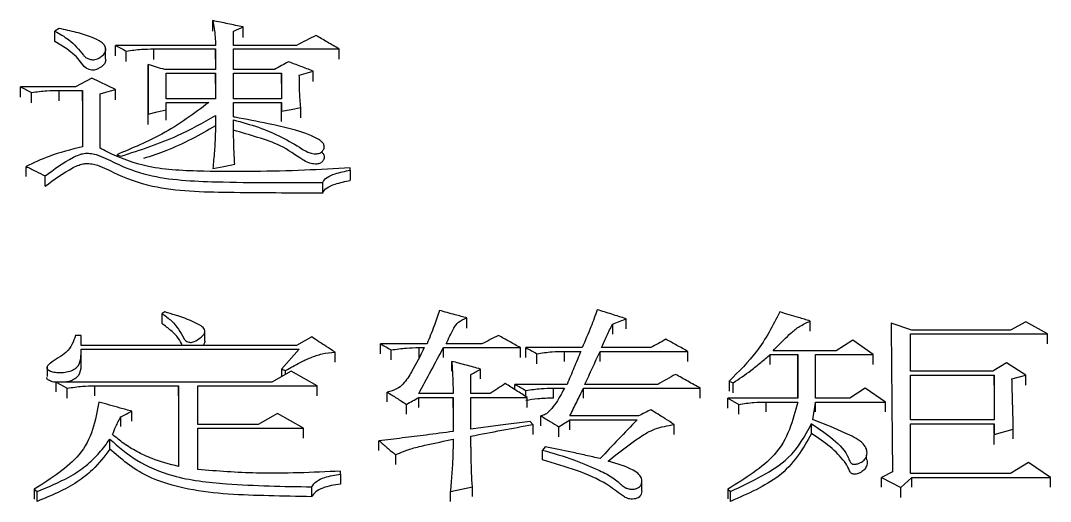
# Model space of a CAD drawing. Header units: millimetres. Extents: x 2063 to 4500, y 825 to 2548.
# Drawn here: x 2679.81 to 2687.93, y 2305.24 to 2309.02 of the extents above; entities that cross this region are included whole.
import ezdxf

# ---------------------------------------------------------------- set-up
doc = ezdxf.new("R2010")
doc.units = ezdxf.units.MM

msp = doc.modelspace()

# ---------------------------------------------------------------- linework, layer by layer
at = {"color": 7, "linetype": 'Continuous', "lineweight": 25}
for p, q in [((2681.3271, 2308.9379), (2681.3271, 2309.02)), ((2681.5651, 2308.888), (2681.5651, 2308.97)), ((2680.1156, 2308.9589), (2680.0831, 2308.9366)), ((2680.0831, 2308.8543), (2680.0831, 2308.9366)), ((2681.4894, 2308.8251), (2681.4894, 2308.9366)), ((2680.4824, 2308.7982), (2680.4824, 2308.8043)), ((2681.3488, 2308.8251), (2680.5591, 2308.8251)), ((2680.5591, 2308.7433), (2680.5591, 2308.8251)), ((2681.987, 2308.8251), (2681.4894, 2308.8251)), ((2680.4824, 2308.7221), (2680.4824, 2308.7922)), ((2680.6456, 2308.6986), (2680.6456, 2308.7804)), ((2680.862, 2308.7971), (2681.3488, 2308.7971)), ((2680.862, 2308.7151), (2680.862, 2308.7971)), ((2681.3488, 2308.7971), (2681.3488, 2308.6346)), ((2681.3488, 2308.7154), (2681.3488, 2308.7971)), ((2681.4894, 2308.7971), (2682.3223, 2308.7971)), ((2681.4894, 2308.6346), (2681.4894, 2308.7971)), ((2682.3223, 2308.7154), (2682.3223, 2308.7971)), ((2680.8187, 2308.6739), (2680.8187, 2308.2841)), ((2680.8187, 2308.5923), (2680.8187, 2308.6739)), ((2680.3752, 2308.5671), (2680.2454, 2308.4994)), ((2680.5591, 2308.4768), (2680.3752, 2308.5671)), ((2680.8187, 2308.2027), (2680.8187, 2308.592)), ((2681.3488, 2308.6346), (2680.9485, 2308.6346)), ((2680.9593, 2308.6065), (2681.3488, 2308.6064)), ((2680.9593, 2308.4033), (2680.9593, 2308.6065)), ((2681.3488, 2308.6064), (2681.3488, 2308.4032)), ((2681.3488, 2308.525), (2681.3488, 2308.6064)), ((2681.8139, 2308.6346), (2681.4894, 2308.6346)), ((2681.4894, 2308.6064), (2681.868, 2308.6064)), ((2681.4894, 2308.4032), (2681.4894, 2308.6064)), ((2681.868, 2308.6064), (2681.868, 2308.4032)), ((2681.868, 2308.525), (2681.868, 2308.6064)), ((2682.1168, 2308.5418), (2682.1168, 2308.6233)), ((2679.8127, 2308.4994), (2679.8992, 2308.4542)), ((2680.2454, 2308.4994), (2679.8127, 2308.4994)), ((2680.5591, 2308.3955), (2680.5591, 2308.4768)), ((2679.8992, 2308.3729), (2679.8992, 2308.4542)), ((2680.1156, 2308.4711), (2680.2995, 2308.4711)), ((2680.1156, 2308.3899), (2680.1156, 2308.4711)), ((2680.2995, 2308.4711), (2680.2995, 2308.0273)), ((2680.2995, 2308.3899), (2680.2995, 2308.4711)), ((2680.4401, 2308.0158), (2680.4401, 2308.4429)), ((2681.3488, 2308.4032), (2680.9593, 2308.4033)), ((2681.868, 2308.4032), (2681.4894, 2308.4032)), ((2680.2995, 2308.3895), (2680.2995, 2308.0273)), ((2680.9593, 2308.3749), (2681.2945, 2308.3749)), ((2680.9593, 2308.3182), (2680.9593, 2308.3749)), ((2680.9593, 2308.2371), (2680.9593, 2308.3182)), ((2681.4894, 2308.3749), (2681.868, 2308.3749)), ((2681.4894, 2308.2614), (2681.4894, 2308.3749)), ((2681.868, 2308.3749), (2681.868, 2308.3068)), ((2681.868, 2308.2938), (2681.868, 2308.3749)), ((2682.0194, 2308.2541), (2682.0194, 2308.3352)), ((2680.8187, 2308.2031), (2680.8187, 2308.2841)), ((2681.868, 2308.2258), (2681.868, 2308.3068)), ((2682.1888, 2308.0612), (2682.1888, 2308.0633)), ((2682.1888, 2307.9822), (2682.1888, 2307.9913)), ((2679.856, 2307.7918), (2679.856, 2307.8723)), ((2682.4089, 2307.8434), (2682.4089, 2307.8607)), ((2682.4089, 2307.8434), (2682.4089, 2307.7631)), ((2682.1926, 2307.6646), (2682.1926, 2307.7453)), ((2683.3285, 2306.6005), (2683.3285, 2306.6794)), ((2684.475, 2306.6317), (2684.475, 2306.5529)), ((2684.5832, 2306.5946), (2684.5832, 2306.6734)), ((2686.0327, 2306.5767), (2686.0327, 2306.6555)), ((2686.8332, 2306.5839), (2686.6709, 2306.6376)), ((2686.6709, 2306.6376), (2686.6709, 2306.5588)), ((2687.731, 2306.6495), (2687.612, 2306.5839)), ((2687.9041, 2306.554), (2687.731, 2306.6495)), ((2680.2887, 2306.5421), (2680.2454, 2306.5421)), ((2680.2887, 2306.4642), (2680.2887, 2306.5421)), ((2681.2641, 2306.4982), (2681.2641, 2306.5774)), ((2682.106, 2306.5301), (2681.987, 2306.4642)), ((2686.8223, 2306.554), (2687.9041, 2306.554)), ((2686.8223, 2306.2597), (2686.8223, 2306.554)), ((2687.612, 2306.5839), (2686.8332, 2306.5839)), ((2687.9041, 2306.4753), (2687.9041, 2306.554)), ((2681.987, 2306.4642), (2680.2887, 2306.4642)), ((2683.0147, 2306.4762), (2682.6469, 2306.4762)), ((2682.6469, 2306.3976), (2682.6469, 2306.4762)), ((2683.4473, 2306.4762), (2683.1661, 2306.4762)), ((2686.368, 2306.5061), (2686.2382, 2306.4222)), ((2686.5303, 2306.3921), (2686.368, 2306.5061)), ((2680.2887, 2306.4343), (2682.0086, 2306.4342)), ((2680.2899, 2306.3292), (2680.2899, 2306.4082)), ((2682.0086, 2306.4342), (2681.868, 2306.2779)), ((2682.2899, 2306.3317), (2682.2899, 2306.4102)), ((2682.7334, 2306.3497), (2682.7334, 2306.4282)), ((2682.9497, 2306.4462), (2682.993, 2306.4462)), ((2682.9497, 2306.4462), (2682.9497, 2306.3677)), ((2683.1445, 2306.4462), (2683.7502, 2306.4462)), ((2683.7502, 2306.3676), (2683.7502, 2306.4462)), ((2684.237, 2306.4462), (2683.7935, 2306.4462)), ((2683.88, 2306.3197), (2683.88, 2306.3982)), ((2684.0964, 2306.4162), (2684.2262, 2306.4162)), ((2684.0964, 2306.3377), (2684.0964, 2306.4162)), ((2684.3776, 2306.4162), (2685.0699, 2306.4162)), ((2684.7779, 2306.4462), (2684.3884, 2306.4462)), ((2685.0699, 2306.3377), (2685.0699, 2306.4162)), ((2685.719, 2306.3922), (2685.9353, 2306.3922)), ((2685.719, 2306.3137), (2685.719, 2306.3922)), ((2686.2382, 2306.4222), (2685.7406, 2306.4222)), ((2685.9353, 2306.3922), (2685.9353, 2306.0481)), ((2685.9353, 2306.3137), (2685.9353, 2306.3922)), ((2686.0759, 2306.3922), (2686.5303, 2306.3921)), ((2686.076, 2306.0481), (2686.0759, 2306.3922)), ((2686.5303, 2306.3136), (2686.5303, 2306.3921)), ((2680.021, 2306.2967), (2680.021, 2306.2179)), ((2683.2094, 2306.2597), (2683.2094, 2306.3381)), ((2685.9353, 2306.0481), (2685.9353, 2306.3132)), ((2687.5796, 2306.326), (2687.4714, 2306.2597)), ((2687.731, 2306.2296), (2687.5796, 2306.326)), ((2681.9437, 2306.2598), (2681.7923, 2306.1753)), ((2681.868, 2306.2779), (2681.9005, 2306.2658)), ((2681.868, 2306.2779), (2681.868, 2306.2176)), ((2681.9005, 2306.2357), (2681.9005, 2306.2658)), ((2682.1493, 2306.1451), (2681.9437, 2306.2598)), ((2683.3608, 2306.0845), (2683.3608, 2306.2357)), ((2683.4365, 2306.1995), (2683.4365, 2306.2779)), ((2687.4714, 2306.2597), (2686.8223, 2306.2597)), ((2686.8223, 2306.2296), (2687.4822, 2306.2296)), ((2686.8223, 2305.878), (2686.8223, 2306.2296)), ((2687.4822, 2306.2296), (2687.4822, 2305.878)), ((2687.4822, 2306.1513), (2687.4822, 2306.2296)), ((2687.6228, 2306.1994), (2687.731, 2306.2296)), ((2687.731, 2306.1513), (2687.731, 2306.2296)), ((2680.094, 2306.1753), (2680.1805, 2306.127)), ((2681.7923, 2306.1753), (2680.094, 2306.1753)), ((2680.094, 2306.0971), (2680.094, 2306.1753)), ((2680.1805, 2306.0488), (2680.1805, 2306.127)), ((2680.3969, 2306.1451), (2681.0567, 2306.1451)), ((2680.3969, 2306.0664), (2680.3969, 2306.1451)), ((2681.0567, 2306.1451), (2681.0567, 2305.5109)), ((2681.0567, 2306.0669), (2681.0567, 2306.1451)), ((2681.2082, 2306.1451), (2682.1493, 2306.1451)), ((2681.2082, 2305.8415), (2681.2082, 2306.1451)), ((2682.1493, 2306.0669), (2682.1493, 2306.1451)), ((2684.118, 2306.1571), (2683.707, 2306.1571)), ((2683.707, 2306.1156), (2683.707, 2306.1571)), ((2684.0098, 2306.1269), (2684.0964, 2306.1269)), ((2684.0098, 2306.0487), (2684.0098, 2306.1269)), ((2684.2478, 2306.1269), (2685.1673, 2306.1269)), ((2684.2478, 2306.0487), (2684.2478, 2306.1269)), ((2684.832, 2306.1571), (2684.2586, 2306.1571)), ((2685.1673, 2306.0487), (2685.1673, 2306.1269)), ((2685.3945, 2306.1813), (2685.4269, 2306.1692)), ((2685.4269, 2306.091), (2685.4269, 2306.1692)), ((2686.4654, 2306.1269), (2686.3464, 2306.0481)), ((2686.6276, 2306.0178), (2686.4654, 2306.1269)), ((2682.7009, 2306.0185), (2682.7009, 2306.0967)), ((2682.9497, 2306.0542), (2683.2202, 2306.0542)), ((2682.9497, 2305.9761), (2682.9497, 2306.0542)), ((2683.2202, 2306.0845), (2682.9497, 2306.0845)), ((2683.2202, 2306.0542), (2683.2202, 2305.7865)), ((2683.2202, 2305.9761), (2683.2202, 2306.0542)), ((2683.5122, 2306.0845), (2683.3608, 2306.0845)), ((2683.3608, 2306.0542), (2683.8043, 2306.0542)), ((2683.3608, 2305.8049), (2683.3608, 2306.0542)), ((2683.7935, 2306.061), (2683.7935, 2306.1087)), ((2683.8043, 2305.9761), (2683.8043, 2306.0542)), ((2685.3836, 2306.0481), (2685.4702, 2305.9996)), ((2685.9353, 2306.0481), (2685.3836, 2306.0481)), ((2686.3464, 2306.0481), (2686.076, 2306.0481)), ((2682.8524, 2305.9216), (2682.8524, 2305.9996)), ((2685.4702, 2305.9216), (2685.4702, 2305.9996)), ((2685.6865, 2306.0178), (2685.9353, 2306.0178)), ((2685.6865, 2305.9398), (2685.6865, 2306.0178)), ((2686.076, 2306.0178), (2686.6276, 2306.0178)), ((2686.6276, 2305.9397), (2686.6276, 2306.0178)), ((2680.6024, 2305.8245), (2680.6024, 2305.9024)), ((2680.6889, 2305.867), (2680.6889, 2305.945)), ((2681.8356, 2305.9267), (2681.6841, 2305.8415)), ((2682.0411, 2305.811), (2681.8356, 2305.9267)), ((2683.9124, 2305.8301), (2683.9124, 2305.9085)), ((2684.6805, 2305.9084), (2684.1397, 2305.9084)), ((2681.6841, 2305.8415), (2681.2082, 2305.8415)), ((2681.2082, 2305.811), (2682.0411, 2305.811)), ((2681.2082, 2305.4862), (2681.2082, 2305.811)), ((2682.0411, 2305.7332), (2682.0411, 2305.811)), ((2683.8476, 2305.8414), (2683.826, 2305.8658)), ((2683.8476, 2305.8414), (2683.8476, 2305.7636)), ((2684.0531, 2305.7453), (2684.0531, 2305.8231)), ((2684.1397, 2305.878), (2684.6697, 2305.878)), ((2684.9618, 2305.7635), (2684.9618, 2305.8414)), ((2686.0435, 2305.7694), (2686.0435, 2305.8477)), ((2687.4822, 2305.878), (2686.8223, 2305.878)), ((2686.8223, 2305.8475), (2687.4822, 2305.8475)), ((2686.8224, 2305.4554), (2686.8223, 2305.8475)), ((2687.4822, 2305.8475), (2687.4822, 2305.7621)), ((2687.4822, 2305.7696), (2687.4822, 2305.8475)), ((2687.4822, 2305.7621), (2687.6336, 2305.8048)), ((2687.6336, 2305.727), (2687.6336, 2305.8048)), ((2680.5159, 2305.6474), (2680.5159, 2305.7255)), ((2687.4822, 2305.6843), (2687.4822, 2305.7621)), ((2682.6361, 2305.6355), (2682.6361, 2305.7132)), ((2683.9449, 2305.6642), (2683.9233, 2305.6397)), ((2686.4765, 2305.6392), (2686.4765, 2305.6485)), ((2682.7657, 2305.6031), (2682.7657, 2305.5255)), ((2686.4765, 2305.5704), (2686.4765, 2305.5999)), ((2687.7526, 2305.5415), (2687.612, 2305.4554)), ((2687.9257, 2305.4246), (2687.7526, 2305.5415)), ((2682.3332, 2305.4493), (2682.3332, 2305.4739)), ((2682.3332, 2305.4493), (2682.3332, 2305.3716)), ((2684.7074, 2305.3151), (2684.7074, 2305.393)), ((2686.6817, 2305.4677), (2686.5952, 2305.4246)), ((2686.5952, 2305.3472), (2686.5952, 2305.4246)), ((2686.5952, 2305.4246), (2686.7466, 2305.3444)), ((2686.7466, 2305.3444), (2686.8332, 2305.4246)), ((2687.612, 2305.4554), (2686.8224, 2305.4554)), ((2686.8332, 2305.3472), (2686.8332, 2305.4246)), ((2686.8332, 2305.4246), (2687.9257, 2305.4246)), ((2687.9257, 2305.3472), (2687.9257, 2305.4246)), ((2679.9209, 2305.3322), (2679.9209, 2305.2546)), ((2679.9209, 2305.3322), (2679.9425, 2305.3136)), ((2679.9425, 2305.2363), (2679.9425, 2305.3136)), ((2682.106, 2305.2733), (2682.106, 2305.3506)), ((2683.1986, 2305.2363), (2683.1986, 2305.3136)), ((2683.3716, 2305.2733), (2683.3716, 2305.3506)), ((2685.3836, 2305.3321), (2685.4053, 2305.3135)), ((2685.4053, 2305.2363), (2685.4053, 2305.3135)), ((2686.7466, 2305.2671), (2686.7466, 2305.3444))]:
    msp.add_line(p, q, dxfattribs=at)
at = {"color": 7, "linetype": 'Continuous', "lineweight": 25, "flags": 128}
for points in [[(2680.4801, 2308.7215), (2680.4833, 2308.7113), (2680.4755, 2308.683), (2680.4495, 2308.6558), (2680.4102, 2308.6351), (2680.3924, 2308.631), (2680.373, 2308.6308), (2680.353, 2308.6349), (2680.3296, 2308.6456), (2680.3127, 2308.66), (2680.2544, 2308.7348), (2680.1771, 2308.7973), (2680.0831, 2308.8543), (2680.0831, 2308.8543)], [(2682.0086, 2308.5896), (2682.0627, 2308.6064), (2682.1168, 2308.6233)], [(2679.8127, 2308.4181), (2679.8127, 2308.4381), (2679.8127, 2308.4585), (2679.8127, 2308.4994)], [(2680.4401, 2308.4429), (2680.4849, 2308.4557), (2680.522, 2308.4662), (2680.5591, 2308.4768)], [(2680.8187, 2308.2841), (2680.889, 2308.3012), (2680.9593, 2308.3182)], [(2681.868, 2308.3068), (2681.9437, 2308.321), (2682.0194, 2308.3352)], [(2680.5699, 2307.9642), (2680.5861, 2307.9585), (2680.6023, 2307.9528)], [(2681.3271, 2307.855), (2681.4137, 2307.8722), (2681.5002, 2307.8895)], [(2680.0074, 2307.7165), (2680.0074, 2307.7369), (2680.0074, 2307.7573), (2680.0074, 2307.7973)], [(2680.9486, 2306.7271), (2680.9421, 2306.7235), (2680.9356, 2306.7199), (2680.927, 2306.7152)], [(2680.927, 2306.6358), (2680.927, 2306.6636), (2680.927, 2306.6894), (2680.927, 2306.7152)], [(2683.1445, 2306.3677), (2683.1445, 2306.3872), (2683.1445, 2306.4072), (2683.1445, 2306.4462)], [(2683.7935, 2306.3676), (2683.7935, 2306.3871), (2683.7935, 2306.4071), (2683.7935, 2306.4462)], [(2684.3776, 2306.3377), (2684.3776, 2306.3571), (2684.3776, 2306.3771), (2684.3776, 2306.4162)], [(2685.3945, 2306.1813), (2685.3944, 2306.151), (2685.3944, 2306.1268), (2685.3945, 2306.1031)], [(2685.3836, 2305.9701), (2685.3836, 2305.9893), (2685.3836, 2306.0089), (2685.3836, 2306.0481)], [(2686.076, 2305.9398), (2686.076, 2305.9595), (2686.076, 2305.9797), (2686.076, 2306.0178)], [(2683.826, 2305.8658), (2683.5934, 2305.8354), (2683.3608, 2305.8049)], [(2684.1397, 2305.8001), (2684.1397, 2305.8195), (2684.1397, 2305.8392), (2684.1397, 2305.878)], [(2683.9233, 2305.5621), (2683.9233, 2305.5812), (2683.9233, 2305.6007), (2683.9233, 2305.6202), (2683.9233, 2305.6397)], [(2683.1986, 2305.3136), (2683.2851, 2305.3321), (2683.3716, 2305.3506)], [(2685.3836, 2305.3321), (2685.3836, 2305.3038), (2685.3836, 2305.2791), (2685.3836, 2305.2548)]]:
    msp.add_lwpolyline(points, dxfattribs=at)
at = {"color": 7, "linetype": 'Continuous', "lineweight": 25}
for points, knots in [([(2681.3271, 2309.02), (2681.3308, 2308.9992), (2681.3384, 2308.9565), (2681.3466, 2308.8915), (2681.3481, 2308.8472), (2681.3488, 2308.8251)], [0, 0, 0, 0, 0.321619, 0.660532, 1, 1, 1, 1]), ([(2681.5651, 2308.97), (2681.5254, 2308.9783), (2681.4461, 2308.995), (2681.3668, 2309.0116), (2681.3271, 2309.02)], [0, 0, 0, 0, 0.499999, 1, 1, 1, 1]), ([(2681.4894, 2308.9366), (2681.502, 2308.9422), (2681.5272, 2308.9533), (2681.5525, 2308.9644), (2681.5651, 2308.97)], [0, 0, 0, 0, 0.500001, 1, 1, 1, 1]), ([(2680.0831, 2308.9366), (2680.1207, 2308.9155), (2680.2168, 2308.8615), (2680.2777, 2308.7847), (2680.3205, 2308.7328), (2680.3398, 2308.7213), (2680.3584, 2308.7145), (2680.3801, 2308.7116), (2680.4003, 2308.7135), (2680.426, 2308.7222), (2680.4542, 2308.7395), (2680.4791, 2308.7652), (2680.4862, 2308.7961), (2680.4763, 2308.8262), (2680.4405, 2308.8587), (2680.3655, 2308.8942), (2680.2516, 2308.9286), (2680.1612, 2308.9487), (2680.1156, 2308.9589)], [0, 0, 0, 0, 0.132576, 0.339199, 0.368942, 0.383766, 0.408891, 0.423884, 0.438973, 0.459319, 0.498147, 0.542368, 0.587069, 0.63299, 0.675109, 0.75468, 0.876186, 1, 1, 1, 1]), ([(2682.1384, 2308.9032), (2682.1132, 2308.8902), (2682.0627, 2308.8642), (2682.0122, 2308.8381), (2681.987, 2308.8251)], [0, 0, 0, 0, 0.499999, 1, 1, 1, 1]), ([(2682.3223, 2308.7971), (2682.2917, 2308.8148), (2682.2304, 2308.8502), (2682.1691, 2308.8855), (2682.1384, 2308.9032)], [0, 0, 0, 0, 0.5, 1, 1, 1, 1]), ([(2680.5591, 2308.8251), (2680.5735, 2308.8176), (2680.6024, 2308.8027), (2680.6312, 2308.7878), (2680.6456, 2308.7804)], [0, 0, 0, 0, 0.5, 1, 1, 1, 1]), ([(2680.6456, 2308.7804), (2680.6854, 2308.7859), (2680.7565, 2308.7959), (2680.8297, 2308.7968), (2680.862, 2308.7971)], [0, 0, 0, 0, 0.558835, 1, 1, 1, 1]), ([(2681.9221, 2308.6963), (2681.9041, 2308.686), (2681.868, 2308.6655), (2681.8319, 2308.6449), (2681.8139, 2308.6346)], [0, 0, 0, 0, 0.499998, 1, 1, 1, 1]), ([(2682.1168, 2308.6233), (2682.0843, 2308.6355), (2682.0194, 2308.6598), (2681.9545, 2308.6842), (2681.9221, 2308.6963)], [0, 0, 0, 0, 0.499999, 1, 1, 1, 1]), ([(2682.0194, 2308.3352), (2682.016, 2308.3777), (2682.0108, 2308.4415), (2682.0092, 2308.5262), (2682.0088, 2308.5684), (2682.0086, 2308.5896)], [0, 0, 0, 0, 0.500395, 0.7501856, 1, 1, 1, 1]), ([(2679.8992, 2308.4542), (2679.939, 2308.4598), (2680.0101, 2308.4699), (2680.0833, 2308.4708), (2680.1156, 2308.4711)], [0, 0, 0, 0, 0.558835, 1, 1, 1, 1]), ([(2681.2945, 2308.3749), (2681.1787, 2308.2883), (2680.9698, 2308.1321), (2680.6932, 2308.016), (2680.5699, 2307.9642)], [0, 0, 0, 0, 0.554384, 1, 1, 1, 1]), ([(2680.6023, 2307.9528), (2680.7564, 2308.0026), (2681.0294, 2308.0909), (2681.2518, 2308.2176), (2681.3487, 2308.2728)], [0, 0, 0, 0, 0.564488, 1, 1, 1, 1]), ([(2681.3488, 2308.2728), (2681.3485, 2308.2252), (2681.348, 2308.1321), (2681.3404, 2307.9928), (2681.3316, 2307.9009), (2681.3271, 2307.855)], [0, 0, 0, 0, 0.34298, 0.671401, 1, 1, 1, 1]), ([(2681.4894, 2308.2386), (2681.5563, 2308.2204), (2681.7596, 2308.1653), (2681.942, 2308.0671), (2682.0673, 2307.9865), (2682.1064, 2307.9748), (2682.1346, 2307.9711), (2682.1546, 2307.9721), (2682.1713, 2307.9768), (2682.1869, 2307.9866), (2682.2011, 2308.0045), (2682.2076, 2308.0279), (2682.1997, 2308.0526), (2682.1672, 2308.0844), (2682.0307, 2308.1494), (2681.7942, 2308.2041), (2681.5858, 2308.2442), (2681.4937, 2308.2606), (2681.4894, 2308.2614)], [0, 0, 0, 0, 0.124011, 0.376469, 0.411268, 0.435219, 0.449017, 0.459493, 0.468415, 0.479424, 0.497392, 0.52431, 0.5464, 0.568413, 0.629489, 0.83774, 0.992414, 1, 1, 1, 1]), ([(2681.5002, 2307.8895), (2681.4975, 2307.9346), (2681.4926, 2308.0156), (2681.4901, 2308.1319), (2681.4896, 2308.203), (2681.4894, 2308.2386)], [0, 0, 0, 0, 0.386127, 0.69305, 1, 1, 1, 1]), ([(2681.3487, 2308.1914), (2681.2246, 2308.121), (2681.0513, 2308.0229), (2680.8415, 2307.9538), (2680.782, 2307.9343)], [0, 0, 0, 0, 0.716484, 1, 1, 1, 1]), ([(2682.1875, 2307.9813), (2682.1904, 2307.9788), (2682.2018, 2307.9691), (2682.207, 2307.9489), (2682.202, 2307.9261), (2682.1904, 2307.909), (2682.1759, 2307.8981), (2682.1611, 2307.8924), (2682.1424, 2307.89), (2682.1151, 2307.8919), (2682.0756, 2307.9021), (2681.9876, 2307.9517), (2681.8809, 2308.0364), (2681.6792, 2308.1026), (2681.5529, 2308.1389), (2681.4894, 2308.1572)], [0, 0, 0, 0, 0.015185, 0.060615, 0.099745, 0.133707, 0.153579, 0.169775, 0.185969, 0.210125, 0.251312, 0.313585, 0.574604, 0.785876, 1, 1, 1, 1]), ([(2680.2995, 2308.0273), (2680.2096, 2308.0045), (2680.0502, 2307.964), (2679.9149, 2307.9001), (2679.856, 2307.8723)], [0, 0, 0, 0, 0.564088, 1, 1, 1, 1]), ([(2682.4089, 2307.8607), (2682.2892, 2307.8541), (2681.9056, 2307.833), (2681.378, 2307.8275), (2680.8286, 2307.8482), (2680.5705, 2307.9473), (2680.4577, 2308.0064), (2680.4399, 2308.0157)], [0, 0, 0, 0, 0.175959, 0.5638, 0.778025, 0.965046, 1, 1, 1, 1]), ([(2680.0074, 2307.7973), (2680.0762, 2307.8491), (2680.1566, 2307.9097), (2680.2684, 2307.9638), (2680.3127, 2307.9762), (2680.3611, 2307.9767), (2680.4499, 2307.9561), (2680.5832, 2307.8819), (2680.879, 2307.7696), (2681.4572, 2307.7433), (2681.9151, 2307.7445), (2682.1925, 2307.7453)], [0, 0, 0, 0, 0.138481, 0.162101, 0.180201, 0.198515, 0.22064, 0.297298, 0.425038, 0.651637, 1, 1, 1, 1]), ([(2679.856, 2307.8723), (2679.8689, 2307.8659), (2679.8947, 2307.8531), (2679.9451, 2307.8282), (2679.9827, 2307.8096), (2680.0074, 2307.7973)], [0, 0, 0, 0, 0.255269, 0.510539, 1, 1, 1, 1]), ([(2680.0074, 2307.7165), (2680.0761, 2307.7681), (2680.1565, 2307.8286), (2680.268, 2307.8826), (2680.3104, 2307.8945), (2680.3548, 2307.896), (2680.4409, 2307.8793), (2680.5855, 2307.7989), (2680.9162, 2307.6794), (2681.5006, 2307.6662), (2681.9463, 2307.6652), (2682.1925, 2307.6646)], [0, 0, 0, 0, 0.1382414, 0.1618895, 0.1801153, 0.1956973, 0.2161713, 0.2912034, 0.4400099, 0.6905646, 1, 1, 1, 1]), ([(2682.1926, 2307.7453), (2682.2018, 2307.7596), (2682.2209, 2307.7889), (2682.3044, 2307.8202), (2682.369, 2307.8346), (2682.4089, 2307.8434)], [0, 0, 0, 0, 0.266463, 0.547608, 1, 1, 1, 1]), ([(2682.1926, 2307.6646), (2682.2018, 2307.6789), (2682.2209, 2307.7081), (2682.3044, 2307.7394), (2682.369, 2307.7537), (2682.4089, 2307.7626)], [0, 0, 0, 0, 0.26632, 0.547473, 1, 1, 1, 1]), ([(2680.927, 2306.7152), (2680.9529, 2306.696), (2681.0299, 2306.6389), (2681.0767, 2306.5638), (2681.1049, 2306.5062), (2681.1204, 2306.4953), (2681.1365, 2306.4892), (2681.1511, 2306.487), (2681.1664, 2306.4885), (2681.1949, 2306.4985), (2681.2263, 2306.5198), (2681.2555, 2306.5461), (2681.2652, 2306.5696), (2681.2632, 2306.5882), (2681.2474, 2306.6088), (2681.1781, 2306.6533), (2681.0702, 2306.6904), (2680.9772, 2306.7185), (2680.9486, 2306.7271)], [0, 0, 0, 0, 0.115812, 0.344661, 0.368828, 0.393191, 0.409898, 0.422378, 0.434924, 0.453159, 0.514674, 0.56658, 0.599651, 0.625811, 0.651928, 0.703899, 0.908913, 1, 1, 1, 1]), ([(2683.112, 2306.739), (2683.0986, 2306.6981), (2683.0774, 2306.6338), (2683.0432, 2306.5463), (2683.0242, 2306.4996), (2683.0147, 2306.4762)], [0, 0, 0, 0, 0.465077, 0.732515, 1, 1, 1, 1]), ([(2683.3284, 2306.6794), (2683.2977, 2306.6878), (2683.2463, 2306.702), (2683.1742, 2306.7219), (2683.1327, 2306.7333), (2683.112, 2306.739)], [0, 0, 0, 0, 0.425233, 0.712616, 1, 1, 1, 1]), ([(2684.356, 2306.7449), (2684.3397, 2306.6998), (2684.3134, 2306.6273), (2684.2721, 2306.5279), (2684.2487, 2306.4734), (2684.237, 2306.4462)], [0, 0, 0, 0, 0.452168, 0.726066, 1, 1, 1, 1]), ([(2684.5832, 2306.6734), (2684.5453, 2306.6853), (2684.4696, 2306.7092), (2684.3939, 2306.733), (2684.356, 2306.7449)], [0, 0, 0, 0, 0.499999, 1, 1, 1, 1]), ([(2685.7946, 2306.727), (2685.74, 2306.6207), (2685.642, 2306.4298), (2685.4704, 2306.2576), (2685.3945, 2306.1813)], [0, 0, 0, 0, 0.556947, 1, 1, 1, 1]), ([(2686.0327, 2306.6555), (2686.0025, 2306.6646), (2685.9477, 2306.6811), (2685.8684, 2306.7049), (2685.8192, 2306.7197), (2685.7946, 2306.727)], [0, 0, 0, 0, 0.380374, 0.690187, 1, 1, 1, 1]), ([(2681.086, 2306.4642), (2681.0772, 2306.4834), (2681.058, 2306.5249), (2680.9982, 2306.5812), (2680.9509, 2306.6175), (2680.927, 2306.6358)], [0, 0, 0, 0, 0.29834, 0.645894, 1, 1, 1, 1]), ([(2683.1661, 2306.4762), (2683.1848, 2306.5173), (2683.211, 2306.5746), (2683.2559, 2306.6497), (2683.304, 2306.6694), (2683.3284, 2306.6794)], [0, 0, 0, 0, 0.554938, 0.774738, 1, 1, 1, 1]), ([(2684.3884, 2306.4462), (2684.4029, 2306.4772), (2684.4317, 2306.5391), (2684.4606, 2306.6008), (2684.475, 2306.6317)], [0, 0, 0, 0, 0.499999, 1, 1, 1, 1]), ([(2684.475, 2306.6317), (2684.493, 2306.6386), (2684.5291, 2306.6526), (2684.5651, 2306.6665), (2684.5832, 2306.6734)], [0, 0, 0, 0, 0.499998, 1, 1, 1, 1]), ([(2685.7406, 2306.4222), (2685.7687, 2306.4507), (2685.8151, 2306.4978), (2685.8822, 2306.5623), (2685.9469, 2306.6151), (2686.0039, 2306.6419), (2686.0327, 2306.6555)], [0, 0, 0, 0, 0.336864, 0.555373, 0.775639, 1, 1, 1, 1]), ([(2686.6709, 2306.6376), (2686.6715, 2306.5728), (2686.6727, 2306.4431), (2686.6744, 2306.2472), (2686.6757, 2306.0832), (2686.6772, 2305.9185), (2686.6786, 2305.7721), (2686.6804, 2305.6107), (2686.6813, 2305.5154), (2686.6817, 2305.4677)], [0, 0, 0, 0, 0.168661, 0.337321, 0.505982, 0.590312, 0.758972, 0.879486, 1, 1, 1, 1]), ([(2680.2454, 2306.5421), (2680.229, 2306.4943), (2680.1992, 2306.4077), (2680.0746, 2306.3474), (2680.0232, 2306.3048), (2680.0162, 2306.2858), (2680.0259, 2306.2724), (2680.0441, 2306.2617), (2680.0773, 2306.2517), (2680.1251, 2306.248), (2680.1759, 2306.2532), (2680.2227, 2306.2662), (2680.2727, 2306.3006), (2680.2902, 2306.3615), (2680.2892, 2306.41), (2680.2887, 2306.4343)], [0, 0, 0, 0, 0.230315, 0.416653, 0.453363, 0.487574, 0.504133, 0.522235, 0.561764, 0.612067, 0.663426, 0.714082, 0.762172, 0.881162, 1, 1, 1, 1]), ([(2682.2899, 2306.4102), (2682.2669, 2306.4253), (2682.2247, 2306.4528), (2682.1634, 2306.4927), (2682.1251, 2306.5177), (2682.106, 2306.5301)], [0, 0, 0, 0, 0.375947, 0.687973, 1, 1, 1, 1]), ([(2683.5772, 2306.5421), (2683.5555, 2306.5311), (2683.5122, 2306.5091), (2683.469, 2306.4872), (2683.4473, 2306.4762)], [0, 0, 0, 0, 0.4999982, 1, 1, 1, 1]), ([(2683.7502, 2306.4462), (2683.7214, 2306.4622), (2683.6637, 2306.4942), (2683.606, 2306.5261), (2683.5772, 2306.5421)], [0, 0, 0, 0, 0.5, 1, 1, 1, 1]), ([(2681.2632, 2306.4978), (2681.2632, 2306.493), (2681.2632, 2306.4812), (2681.2544, 2306.4706), (2681.2491, 2306.4642)], [0, 0, 0, 0, 0.4024665, 1, 1, 1, 1]), ([(2682.6469, 2306.4762), (2682.6613, 2306.4682), (2682.6901, 2306.4522), (2682.719, 2306.4362), (2682.7334, 2306.4282)], [0, 0, 0, 0, 0.5, 1, 1, 1, 1]), ([(2684.8969, 2306.5121), (2684.877, 2306.5011), (2684.8374, 2306.4792), (2684.7977, 2306.4572), (2684.7779, 2306.4462)], [0, 0, 0, 0, 0.4999981, 1, 1, 1, 1]), ([(2685.0699, 2306.4162), (2685.0411, 2306.4322), (2684.9834, 2306.4642), (2684.9257, 2306.4961), (2684.8969, 2306.5121)], [0, 0, 0, 0, 0.5, 1, 1, 1, 1]), ([(2681.9005, 2306.2658), (2681.938, 2306.2879), (2682.0001, 2306.3243), (2682.0967, 2306.3676), (2682.1864, 2306.4006), (2682.2552, 2306.407), (2682.2899, 2306.4102)], [0, 0, 0, 0, 0.334836, 0.553745, 0.775373, 1, 1, 1, 1]), ([(2682.993, 2306.4462), (2682.9611, 2306.3825), (2682.9124, 2306.2854), (2682.8443, 2306.1749), (2682.7785, 2306.1166), (2682.727, 2306.1034), (2682.7009, 2306.0967)], [0, 0, 0, 0, 0.493627, 0.751972, 0.874128, 1, 1, 1, 1]), ([(2682.7334, 2306.4282), (2682.7732, 2306.4342), (2682.8443, 2306.4449), (2682.9175, 2306.4458), (2682.9497, 2306.4462)], [0, 0, 0, 0, 0.558835, 1, 1, 1, 1]), ([(2682.9497, 2306.0845), (2682.9822, 2306.145), (2683.0471, 2306.266), (2683.112, 2306.3862), (2683.1445, 2306.4462)], [0, 0, 0, 0, 0.5, 1, 1, 1, 1]), ([(2683.7935, 2306.4462), (2683.8079, 2306.4382), (2683.8368, 2306.4222), (2683.8656, 2306.4062), (2683.88, 2306.3982)], [0, 0, 0, 0, 0.5, 1, 1, 1, 1]), ([(2683.88, 2306.3982), (2683.9198, 2306.4042), (2683.9909, 2306.4148), (2684.0641, 2306.4158), (2684.0964, 2306.4162)], [0, 0, 0, 0, 0.558835, 1, 1, 1, 1]), ([(2684.2262, 2306.4162), (2684.2082, 2306.3731), (2684.1721, 2306.287), (2684.136, 2306.2004), (2684.118, 2306.1571)], [0, 0, 0, 0, 0.4999999, 1, 1, 1, 1]), ([(2684.2586, 2306.1571), (2684.2785, 2306.2004), (2684.3181, 2306.287), (2684.3578, 2306.3731), (2684.3776, 2306.4162)], [0, 0, 0, 0, 0.5000001, 1, 1, 1, 1]), ([(2685.4269, 2306.1692), (2685.474, 2306.2011), (2685.5498, 2306.2525), (2685.6444, 2306.3282), (2685.6941, 2306.3708), (2685.719, 2306.3922)], [0, 0, 0, 0, 0.450179, 0.7248935, 1, 1, 1, 1]), ([(2680.2878, 2306.3287), (2680.2879, 2306.3133), (2680.2883, 2306.2736), (2680.2727, 2306.2214), (2680.2225, 2306.1879), (2680.1908, 2306.1772), (2680.1724, 2306.1755), (2680.1708, 2306.1753)], [0, 0, 0, 0, 0.25392, 0.65271, 0.81396, 0.983894, 1, 1, 1, 1]), ([(2683.2094, 2306.3381), (2683.2109, 2306.3166), (2683.2141, 2306.2737), (2683.2185, 2306.1893), (2683.2195, 2306.1261), (2683.2202, 2306.0845)], [0, 0, 0, 0, 0.254777, 0.50956, 1, 1, 1, 1]), ([(2683.4365, 2306.2779), (2683.3987, 2306.2879), (2683.3229, 2306.308), (2683.2472, 2306.3281), (2683.2094, 2306.3381)], [0, 0, 0, 0, 0.499999, 1, 1, 1, 1]), ([(2680.094, 2306.1734), (2680.0874, 2306.1738), (2680.0676, 2306.1749), (2680.044, 2306.1831), (2680.0262, 2306.1936), (2680.0177, 2306.2037), (2680.0208, 2306.2106), (2680.0224, 2306.2141)], [0, 0, 0, 0, 0.176499, 0.533205, 0.696493, 0.845795, 1, 1, 1, 1]), ([(2683.3608, 2306.2357), (2683.3734, 2306.2427), (2683.3987, 2306.2568), (2683.4239, 2306.2708), (2683.4365, 2306.2779)], [0, 0, 0, 0, 0.5000006, 1, 1, 1, 1]), ([(2684.9726, 2306.2356), (2684.9491, 2306.2226), (2684.9023, 2306.1964), (2684.8554, 2306.1702), (2684.832, 2306.1571)], [0, 0, 0, 0, 0.499999, 1, 1, 1, 1]), ([(2685.1673, 2306.1269), (2685.1348, 2306.145), (2685.0699, 2306.1813), (2685.005, 2306.2175), (2684.9726, 2306.2356)], [0, 0, 0, 0, 0.5, 1, 1, 1, 1]), ([(2680.1805, 2306.127), (2680.2203, 2306.133), (2680.2914, 2306.1437), (2680.3646, 2306.1447), (2680.3969, 2306.1451)], [0, 0, 0, 0, 0.558835, 1, 1, 1, 1]), ([(2683.6312, 2306.1632), (2683.6114, 2306.1501), (2683.5717, 2306.1239), (2683.5321, 2306.0977), (2683.5122, 2306.0845)], [0, 0, 0, 0, 0.499998, 1, 1, 1, 1]), ([(2683.8043, 2306.0542), (2683.7755, 2306.0724), (2683.7178, 2306.1088), (2683.6601, 2306.1451), (2683.6312, 2306.1632)], [0, 0, 0, 0, 0.5, 1, 1, 1, 1]), ([(2683.707, 2306.1571), (2683.7214, 2306.1491), (2683.7502, 2306.133), (2683.7791, 2306.1168), (2683.7935, 2306.1087)], [0, 0, 0, 0, 0.5, 1, 1, 1, 1]), ([(2683.7935, 2306.1087), (2683.8333, 2306.1148), (2683.9044, 2306.1255), (2683.9776, 2306.1265), (2684.0098, 2306.1269)], [0, 0, 0, 0, 0.558835, 1, 1, 1, 1]), ([(2684.0964, 2306.1269), (2684.0736, 2306.0825), (2684.0406, 2306.0183), (2683.9849, 2305.9514), (2683.9494, 2305.9201), (2683.9249, 2305.9124), (2683.9125, 2305.9085)], [0, 0, 0, 0, 0.5541785, 0.8003972, 0.8992106, 1, 1, 1, 1]), ([(2684.1397, 2305.9084), (2684.1577, 2305.9449), (2684.1937, 2306.0179), (2684.2298, 2306.0906), (2684.2478, 2306.1269)], [0, 0, 0, 0, 0.5, 1, 1, 1, 1]), ([(2687.6336, 2305.8048), (2687.6323, 2305.8537), (2687.6309, 2305.9056), (2687.6294, 2305.9604), (2687.6291, 2305.9725), (2687.6287, 2305.9847), (2687.6284, 2305.9969), (2687.6281, 2306.009), (2687.6277, 2306.0212), (2687.6273, 2306.0364), (2687.627, 2306.0485), (2687.6267, 2306.0607), (2687.6263, 2306.0728), (2687.626, 2306.0849), (2687.6254, 2306.1062), (2687.6244, 2306.1433), (2687.6234, 2306.1774), (2687.6228, 2306.1994)], [0, 0, 0, 0, 0.369844, 0.392959, 0.416074, 0.462305, 0.48542, 0.508535, 0.554765, 0.577881, 0.624111, 0.647226, 0.670342, 0.716572, 0.739687, 0.832148, 1, 1, 1, 1]), ([(2682.7009, 2306.0967), (2682.7262, 2306.0805), (2682.7767, 2306.0482), (2682.8272, 2306.0158), (2682.8524, 2305.9996)], [0, 0, 0, 0, 0.5, 1, 1, 1, 1]), ([(2682.8524, 2305.9996), (2682.8686, 2306.0087), (2682.9011, 2306.027), (2682.9335, 2306.0451), (2682.9497, 2306.0542)], [0, 0, 0, 0, 0.500002, 1, 1, 1, 1]), ([(2684.0098, 2306.0483), (2683.9687, 2306.0476), (2683.8955, 2306.0463), (2683.8246, 2306.0351), (2683.7935, 2306.0302)], [0, 0, 0, 0, 0.561085, 1, 1, 1, 1]), ([(2680.4293, 2306.0179), (2680.4022, 2305.872), (2680.3532, 2305.6077), (2680.0546, 2305.4174), (2679.9209, 2305.3322)], [0, 0, 0, 0, 0.551895, 1, 1, 1, 1]), ([(2680.6889, 2305.945), (2680.6583, 2305.9536), (2680.5997, 2305.9701), (2680.5131, 2305.9944), (2680.4572, 2306.01), (2680.4293, 2306.0179)], [0, 0, 0, 0, 0.354383, 0.677192, 1, 1, 1, 1]), ([(2685.9353, 2306.0178), (2685.8972, 2305.8714), (2685.8282, 2305.606), (2685.5213, 2305.4169), (2685.3836, 2305.3321)], [0, 0, 0, 0, 0.551707, 1, 1, 1, 1]), ([(2685.4702, 2305.9996), (2685.5099, 2306.0056), (2685.5811, 2306.0164), (2685.6542, 2306.0174), (2685.6865, 2306.0178)], [0, 0, 0, 0, 0.558835, 1, 1, 1, 1]), ([(2686.0543, 2305.878), (2686.0579, 2305.9013), (2686.0633, 2305.9363), (2686.0705, 2305.9829), (2686.0741, 2306.0062), (2686.076, 2306.0178)], [0, 0, 0, 0, 0.499999, 0.749999, 1, 1, 1, 1]), ([(2680.5375, 2305.7621), (2680.5456, 2305.7832), (2680.5587, 2305.8174), (2680.5821, 2305.8638), (2680.5956, 2305.8895), (2680.6024, 2305.9024)], [0, 0, 0, 0, 0.443144, 0.721519, 1, 1, 1, 1]), ([(2680.6024, 2305.9024), (2680.6168, 2305.9095), (2680.6457, 2305.9237), (2680.6745, 2305.9379), (2680.6889, 2305.945)], [0, 0, 0, 0, 0.499998, 1, 1, 1, 1]), ([(2683.9125, 2305.9085), (2683.9245, 2305.9012), (2683.9486, 2305.8866), (2683.9955, 2305.8581), (2684.0303, 2305.837), (2684.0531, 2305.8231)], [0, 0, 0, 0, 0.257094, 0.5141879, 1, 1, 1, 1]), ([(2684.7779, 2305.9571), (2684.7617, 2305.949), (2684.7292, 2305.9328), (2684.6967, 2305.9166), (2684.6805, 2305.9084)], [0, 0, 0, 0, 0.5, 1, 1, 1, 1]), ([(2684.9618, 2305.8414), (2684.9381, 2305.8563), (2684.8956, 2305.8831), (2684.8343, 2305.9216), (2684.7967, 2305.9453), (2684.7779, 2305.9571)], [0, 0, 0, 0, 0.386049, 0.693024, 1, 1, 1, 1]), ([(2683.3608, 2305.7499), (2683.4419, 2305.7652), (2683.6042, 2305.7957), (2683.7665, 2305.8262), (2683.8476, 2305.8414)], [0, 0, 0, 0, 0.5, 1, 1, 1, 1]), ([(2684.0531, 2305.8231), (2684.0675, 2305.8323), (2684.0964, 2305.8506), (2684.1252, 2305.8689), (2684.1397, 2305.878)], [0, 0, 0, 0, 0.500001, 1, 1, 1, 1]), ([(2684.6697, 2305.878), (2684.621, 2305.8272), (2684.5237, 2305.7256), (2684.4263, 2305.6234), (2684.3776, 2305.5722)], [0, 0, 0, 0, 0.5, 1, 1, 1, 1]), ([(2684.4426, 2305.5538), (2684.5226, 2305.6181), (2684.6346, 2305.7079), (2684.8069, 2305.8132), (2684.9097, 2305.8319), (2684.9618, 2305.8414)], [0, 0, 0, 0, 0.5534418, 0.7739919, 1, 1, 1, 1]), ([(2685.4053, 2305.3135), (2685.5757, 2305.3931), (2685.8761, 2305.5332), (2685.993, 2305.7527), (2686.0435, 2305.8476)], [0, 0, 0, 0, 0.56753, 1, 1, 1, 1]), ([(2686.0436, 2305.8476), (2686.1021, 2305.8078), (2686.2195, 2305.7279), (2686.324, 2305.6213), (2686.3428, 2305.5515), (2686.3552, 2305.5362), (2686.3626, 2305.5309), (2686.3712, 2305.5282), (2686.3822, 2305.5272), (2686.3993, 2305.5292), (2686.4251, 2305.5378), (2686.4532, 2305.5546), (2686.4762, 2305.583), (2686.484, 2305.6188), (2686.4757, 2305.6606), (2686.4242, 2305.719), (2686.2827, 2305.7897), (2686.148, 2305.8436), (2686.0603, 2305.8758), (2686.0543, 2305.878)], [0, 0, 0, 0, 0.1816274, 0.3648767, 0.405345, 0.4147082, 0.422096, 0.4282549, 0.4343873, 0.4449704, 0.4640389, 0.4945585, 0.5248763, 0.5682608, 0.613388, 0.6632908, 0.7870954, 0.9853916, 1, 1, 1, 1]), ([(2679.9425, 2305.3136), (2680.0289, 2305.3492), (2680.17, 2305.4075), (2680.3315, 2305.514), (2680.4357, 2305.6167), (2680.4892, 2305.6894), (2680.5159, 2305.7255)], [0, 0, 0, 0, 0.347372, 0.56793, 0.785018, 1, 1, 1, 1]), ([(2680.5159, 2305.7255), (2680.582, 2305.6677), (2680.7147, 2305.5515), (2681.03, 2305.4146), (2681.514, 2305.3602), (2681.8822, 2305.3542), (2682.106, 2305.3506)], [0, 0, 0, 0, 0.1896226, 0.3813011, 0.6238123, 1, 1, 1, 1]), ([(2681.0567, 2305.5109), (2680.9852, 2305.5295), (2680.868, 2305.5599), (2680.7282, 2305.6264), (2680.623, 2305.6896), (2680.5659, 2305.7381), (2680.5375, 2305.7621)], [0, 0, 0, 0, 0.34637, 0.567178, 0.784978, 1, 1, 1, 1]), ([(2683.2202, 2305.7865), (2683.1491, 2305.7768), (2683.0165, 2305.7587), (2682.8217, 2305.7346), (2682.6979, 2305.7204), (2682.6361, 2305.7132)], [0, 0, 0, 0, 0.366425, 0.683185, 1, 1, 1, 1]), ([(2682.7657, 2305.6031), (2682.8085, 2305.6208), (2682.8856, 2305.6527), (2683.0422, 2305.6878), (2683.1506, 2305.7107), (2683.2202, 2305.7254)], [0, 0, 0, 0, 0.308167, 0.555958, 1, 1, 1, 1]), ([(2683.2202, 2305.7254), (2683.2197, 2305.6793), (2683.2188, 2305.5878), (2683.2104, 2305.4505), (2683.2025, 2305.3592), (2683.1986, 2305.3136)], [0, 0, 0, 0, 0.337206, 0.668546, 1, 1, 1, 1]), ([(2683.3716, 2305.3506), (2683.3676, 2305.4236), (2683.3636, 2305.4985), (2683.3621, 2305.5749), (2683.362, 2305.5806), (2683.3619, 2305.5862), (2683.3618, 2305.5919), (2683.3617, 2305.5975), (2683.3616, 2305.6032), (2683.3615, 2305.6088), (2683.3615, 2305.6145), (2683.3614, 2305.622), (2683.3613, 2305.6296), (2683.3612, 2305.6371), (2683.3612, 2305.6427), (2683.3611, 2305.6484), (2683.3611, 2305.654), (2683.3611, 2305.6597), (2683.361, 2305.6653), (2683.361, 2305.671), (2683.361, 2305.6785), (2683.3609, 2305.686), (2683.3609, 2305.6935), (2683.3609, 2305.6992), (2683.3609, 2305.7048), (2683.3609, 2305.7104), (2683.3609, 2305.7161), (2683.3609, 2305.7217), (2683.3608, 2305.7274), (2683.3608, 2305.733), (2683.3608, 2305.7405), (2683.3608, 2305.7461), (2683.3608, 2305.7499)], [0, 0, 0, 0, 0.54643, 0.560604, 0.574777, 0.588951, 0.603124, 0.617298, 0.631471, 0.645645, 0.659818, 0.673992, 0.702339, 0.716512, 0.730686, 0.744859, 0.759033, 0.773206, 0.78738, 0.801553, 0.815726, 0.844073, 0.858247, 0.87242, 0.886594, 0.900767, 0.914941, 0.929114, 0.943288, 0.957461, 0.971635, 1, 1, 1, 1]), ([(2686.0435, 2305.7693), (2685.9741, 2305.6485), (2685.8479, 2305.429), (2685.5426, 2305.2959), (2685.4053, 2305.236)], [0, 0, 0, 0, 0.550182, 1, 1, 1, 1]), ([(2686.4751, 2305.5697), (2686.4763, 2305.5677), (2686.4853, 2305.5523), (2686.4815, 2305.5239), (2686.4666, 2305.489), (2686.4374, 2305.4659), (2686.4093, 2305.4541), (2686.3899, 2305.45), (2686.3772, 2305.4495), (2686.3671, 2305.4513), (2686.3583, 2305.4555), (2686.3454, 2305.4686), (2686.3357, 2305.502), (2686.288, 2305.5722), (2686.196, 2305.6694), (2686.0947, 2305.7358), (2686.0436, 2305.7693)], [0, 0, 0, 0, 0.011858, 0.091048, 0.151077, 0.211612, 0.249381, 0.267413, 0.282269, 0.292853, 0.30347, 0.319788, 0.376545, 0.489461, 0.742393, 1, 1, 1, 1]), ([(2680.5159, 2305.6474), (2680.4737, 2305.5916), (2680.4039, 2305.4991), (2680.2614, 2305.3851), (2680.11, 2305.3044), (2679.9986, 2305.2589), (2679.9425, 2305.236)], [0, 0, 0, 0, 0.332711, 0.551426, 0.774321, 1, 1, 1, 1]), ([(2682.106, 2305.273), (2681.9938, 2305.2751), (2681.669, 2305.2812), (2681.2178, 2305.297), (2680.7662, 2305.431), (2680.6049, 2305.5705), (2680.5159, 2305.6474)], [0, 0, 0, 0, 0.188584, 0.546058, 0.749485, 1, 1, 1, 1]), ([(2682.6361, 2305.7132), (2682.6577, 2305.6949), (2682.7009, 2305.6582), (2682.7441, 2305.6215), (2682.7657, 2305.6031)], [0, 0, 0, 0, 0.5, 1, 1, 1, 1]), ([(2683.9233, 2305.6397), (2684.0072, 2305.6156), (2684.1652, 2305.5701), (2684.3459, 2305.4924), (2684.4643, 2305.4345), (2684.5189, 2305.3918), (2684.5488, 2305.3621), (2684.5777, 2305.3421), (2684.6073, 2305.3326), (2684.6344, 2305.3308), (2684.6604, 2305.3346), (2684.6817, 2305.3436), (2684.6979, 2305.3587), (2684.7085, 2305.3828), (2684.7082, 2305.4152), (2684.6857, 2305.4519), (2684.6015, 2305.5057), (2684.5116, 2305.5329), (2684.4426, 2305.5538)], [0, 0, 0, 0, 0.197358, 0.371625, 0.468384, 0.517135, 0.556849, 0.588366, 0.607485, 0.626642, 0.645535, 0.663735, 0.679959, 0.706516, 0.74747, 0.788159, 0.837188, 1, 1, 1, 1]), ([(2684.3776, 2305.5722), (2684.3404, 2305.581), (2684.2659, 2305.5984), (2684.1225, 2305.6306), (2684.0147, 2305.651), (2683.9449, 2305.6642)], [0, 0, 0, 0, 0.260983, 0.521979, 1, 1, 1, 1]), ([(2684.7057, 2305.3149), (2684.7054, 2305.3072), (2684.7048, 2305.2936), (2684.6935, 2305.2762), (2684.6778, 2305.2639), (2684.6573, 2305.2565), (2684.6336, 2305.2533), (2684.6082, 2305.2549), (2684.5794, 2305.2636), (2684.5213, 2305.3047), (2684.3495, 2305.4399), (2684.1067, 2305.5093), (2683.9233, 2305.5617)], [0, 0, 0, 0, 0.036286, 0.063911, 0.086825, 0.10978, 0.132692, 0.158074, 0.184397, 0.225607, 0.415046, 1, 1, 1, 1]), ([(2682.3332, 2305.4739), (2682.1127, 2305.4637), (2681.7367, 2305.4462), (2681.3628, 2305.4745), (2681.2082, 2305.4862)], [0, 0, 0, 0, 0.586461, 1, 1, 1, 1]), ([(2682.106, 2305.3506), (2682.1171, 2305.3656), (2682.1398, 2305.3963), (2682.2209, 2305.4335), (2682.2903, 2305.4433), (2682.3332, 2305.4493)], [0, 0, 0, 0, 0.268929, 0.548046, 1, 1, 1, 1]), ([(2682.3332, 2305.3716), (2682.2842, 2305.3645), (2682.211, 2305.354), (2682.1347, 2305.3134), (2682.1153, 2305.2861), (2682.106, 2305.273)], [0, 0, 0, 0, 0.513331, 0.76592, 1, 1, 1, 1])]:
    msp.add_open_spline(points, degree=3, knots=knots, dxfattribs=at)
msp.add_open_spline([(2680.9485, 2308.6346), (2680.9269, 2308.6411), (2680.8836, 2308.6542), (2680.8404, 2308.6673), (2680.8187, 2308.6739)], degree=3, dxfattribs=at)

doc.saveas('drawing.dxf')
